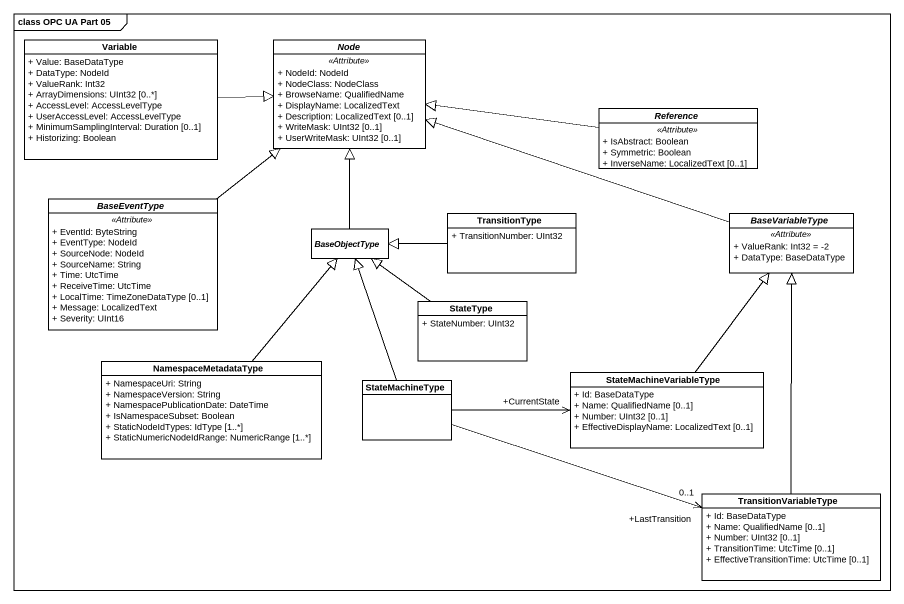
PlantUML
@startuml
mainframe class OPC UA Part 05
hide circle
hide empty members
skinparam classAttributeIconSize 0
class Variable {
  + Value: BaseDataType
  + DataType: NodeId
  + ValueRank: Int32
  + ArrayDimensions: UInt32 [0..*]
  + AccessLevel: AccessLevelType
  + UserAccessLevel: AccessLevelType
  + MinimumSamplingInterval: Duration [0..1]
  + Historizing: Boolean
}
abstract class "Node" as Node_ {
  .. <<Attribute>> ..
  + NodeId: NodeId
  + NodeClass: NodeClass
  + BrowseName: QualifiedName
  + DisplayName: LocalizedText
  + Description: LocalizedText [0..1]
  + WriteMask: UInt32 [0..1]
  + UserWriteMask: UInt32 [0..1]
}
abstract class Reference {
  .. <<Attribute>> ..
  + IsAbstract: Boolean
  + Symmetric: Boolean
  + InverseName: LocalizedText [0..1]
}
abstract class BaseEventType {
  .. <<Attribute>> ..
  + EventId: ByteString
  + EventType: NodeId
  + SourceNode: NodeId
  + SourceName: String
  + Time: UtcTime
  + ReceiveTime: UtcTime
  + LocalTime: TimeZoneDataType [0..1]
  + Message: LocalizedText
  + Severity: UInt16
}
abstract class BaseObjectType
class TransitionType {
  + TransitionNumber: UInt32
}
abstract class BaseVariableType {
  .. <<Attribute>> ..
  + ValueRank: Int32 = -2
  + DataType: BaseDataType
}
class StateType {
  + StateNumber: UInt32
}
class NamespaceMetadataType {
  + NamespaceUri: String
  + NamespaceVersion: String
  + NamespacePublicationDate: DateTime
  + IsNamespaceSubset: Boolean
  + StaticNodeIdTypes: IdType [1..*]
  + StaticNumericNodeIdRange: NumericRange [1..*]
}
class StateMachineType
class StateMachineVariableType {
  + Id: BaseDataType
  + Name: QualifiedName [0..1]
  + Number: UInt32 [0..1]
  + EffectiveDisplayName: LocalizedText [0..1]
}
class TransitionVariableType {
  + Id: BaseDataType
  + Name: QualifiedName [0..1]
  + Number: UInt32 [0..1]
  + TransitionTime: UtcTime [0..1]
  + EffectiveTransitionTime: UtcTime [0..1]
}
Variable -right-|> Node_
Reference -left-|> Node_
BaseEventType -up-|> Node_
BaseObjectType -up-|> Node_
TransitionType -left-|> BaseObjectType
BaseVariableType -left-|> Node_
StateType -up-|> BaseObjectType
NamespaceMetadataType -up-|> BaseObjectType
StateMachineType -up-|> BaseObjectType
StateMachineVariableType -up-|> BaseVariableType
StateMachineVariableType "+CurrentState" <-left- StateMachineType
TransitionVariableType -up-|> BaseVariableType
TransitionVariableType "+LastTransition\n0..1" <-left- StateMachineType
@enduml
